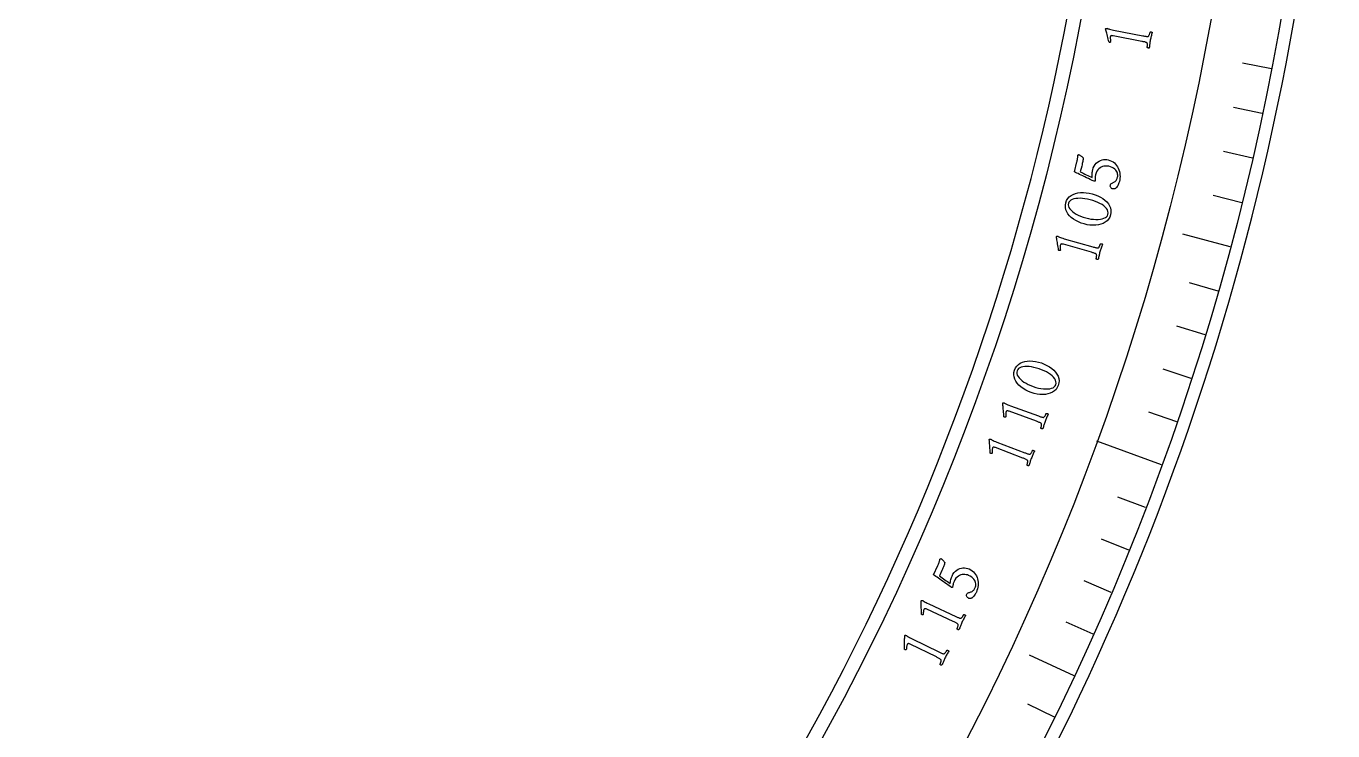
# Model space of a CAD drawing. Header units: millimetres. Extents: x -50 to 50, y -50 to 64.
# Drawn here: x 25.18 to 50, y -22.07 to -8.68 of the extents above; entities that cross this region are included whole.
import ezdxf

# ---------------------------------------------------------------- set-up
doc = ezdxf.new("R2010")
doc.units = ezdxf.units.MM
for name, color, linetype in [('CUT_INNER', 6, 'Continuous'), ('CUT_OUTER', 1, 'Continuous'), ('ENGRAVE', 7, 'Continuous'), ('ENGRAVE_FINE', 8, 'Continuous'), ('TEXT', 5, 'Continuous')]:
    doc.layers.add(name, color=color, linetype=linetype)

msp = doc.modelspace()

# ---------------------------------------------------------------- linework, layer by layer
at = {"layer": 'CUT_INNER'}
msp.add_arc((0.0002, -0.0001), 45.7499, 92.31774, 38.3206, dxfattribs=at)
at = {"layer": 'CUT_OUTER'}
msp.add_arc((0, -0.0002), 49.9998, 177.11535, 4.43206, dxfattribs=at)
at = {"layer": 'ENGRAVE'}
for points in [[(48.05, -12.875), (47.1468, -12.633)], [(46.745, -17.0138), (45.515, -16.5661)], [(45.0843, -21.0231), (44.2369, -20.628)]]:
    msp.add_lwpolyline(points, dxfattribs=at)
for radius in [49.745, 48.436, 46.005]:
    msp.add_circle((0, 0), radius, dxfattribs=at)
at = {"layer": 'ENGRAVE_FINE'}
for points in [[(48.831, -9.4918), (48.2804, -9.3847)], [(48.658, -10.3426), (48.1092, -10.2259)], [(48.47, -11.1902), (47.9234, -11.064)], [(48.2674, -12.0344), (47.723, -11.8987)], [(47.818, -13.7116), (47.2787, -13.5569)], [(47.5714, -14.544), (47.0349, -14.38)], [(47.3103, -15.3721), (46.7768, -15.1987)], [(47.0348, -16.1954), (46.5044, -16.0127)], [(46.441, -17.827), (45.9172, -17.626)], [(46.1228, -18.6348), (45.6026, -18.4247)], [(45.7905, -19.4369), (45.2741, -19.2177)], [(45.4443, -20.2331), (44.9318, -20.0049)], [(44.7105, -21.8068), (44.2063, -21.5608)]]:
    msp.add_lwpolyline(points, dxfattribs=at)
at = {"layer": 'TEXT'}
for points in [[(46.3697, -8.9688), (45.8274, -8.8639), (45.814, -8.8617), (45.8027, -8.8607), (45.7935, -8.8609), (45.7864, -8.8623), (45.7809, -8.865), (45.7765, -8.8691), (45.7733, -8.8745), (45.7713, -8.8813), (45.7703, -8.8899), (45.7702, -8.9008), (45.771, -8.914), (45.7726, -8.9294), (45.7747, -8.9451), (45.7767, -8.9588), (45.7786, -8.9705), (45.7805, -8.9803), (45.7744, -8.9847), (45.768, -8.9874), (45.7615, -8.9885), (45.7547, -8.988), (45.7547, -8.988), (45.7544, -8.9879), (45.754, -8.9878), (45.7534, -8.9877), (45.7509, -8.9871), (45.749, -8.9862), (45.7477, -8.985), (45.747, -8.9837), (45.7399, -8.9542), (45.7327, -8.925), (45.7253, -8.8961), (45.7177, -8.8674), (45.7104, -8.84), (45.7038, -8.8151), (45.6979, -8.7926), (45.6926, -8.7725), (45.6883, -8.7559), (45.6853, -8.7438), (45.6835, -8.7363), (45.683, -8.7334), (45.6835, -8.7307), (45.6846, -8.7276), (45.6867, -8.7253), (45.6897, -8.7237), (45.6936, -8.7228), (45.6978, -8.7222), (45.7016, -8.7218), (45.705, -8.7215), (45.7081, -8.7213), (45.7101, -8.7221), (45.7162, -8.7243), (45.7264, -8.728), (45.7407, -8.7332), (45.7588, -8.7391), (45.7806, -8.745), (45.8061, -8.7509), (45.8351, -8.7568), (46.39, -8.8629), (46.4049, -8.8656), (46.4193, -8.8683), (46.4331, -8.8707), (46.4465, -8.8729), (46.4591, -8.8747), (46.4705, -8.8756), (46.4809, -8.8756), (46.4903, -8.8748), (46.494, -8.8732), (46.498, -8.8695), (46.5022, -8.864), (46.5066, -8.8565), (46.5108, -8.8479), (46.5147, -8.8389), (46.5182, -8.8296), (46.5213, -8.82), (46.524, -8.8109), (46.5261, -8.8032), (46.5277, -8.7969), (46.5287, -8.7921), (46.5324, -8.7908), (46.5369, -8.7902), (46.5424, -8.7902), (46.5489, -8.7909), (46.5552, -8.7921), (46.5604, -8.7939), (46.5644, -8.7964), (46.5672, -8.7993), (46.5621, -8.8194), (46.5571, -8.8386), (46.5524, -8.8569), (46.548, -8.8744), (46.5437, -8.8919), (46.5396, -8.91), (46.5356, -8.9289), (46.5317, -8.9486), (46.5281, -8.9675), (46.5251, -8.9856), (46.5224, -9.0029), (46.5201, -9.0194), (46.518, -9.0361), (46.5157, -9.054), (46.5133, -9.0731), (46.5107, -9.0935), (46.507, -9.0952), (46.5024, -9.096), (46.4969, -9.0958), (46.4905, -9.0946), (46.4843, -9.0928), (46.4792, -9.0907), (46.4751, -9.0885), (46.4723, -9.086), (46.4731, -9.0811), (46.4739, -9.0747), (46.4748, -9.0667), (46.4757, -9.0573), (46.4764, -9.0472), (46.4766, -9.0373), (46.4763, -9.0275), (46.4755, -9.0179), (46.4742, -9.0094), (46.4724, -9.003), (46.4699, -8.9986), (46.4669, -8.9962), (46.4586, -8.992), (46.4489, -8.9881), (46.438, -8.9844), (46.4257, -8.9811), (46.4125, -8.9779), (46.3988, -8.9748), (46.3845, -8.9718), (46.3697, -8.9688)], [(45.4368, -11.4092), (45.4484, -11.3721), (45.4637, -11.3391), (45.4826, -11.3101), (45.5052, -11.2851), (45.5304, -11.2639), (45.5571, -11.2465), (45.5853, -11.2327), (45.615, -11.2225), (45.6453, -11.2162), (45.675, -11.2136), (45.7043, -11.2148), (45.733, -11.2199), (45.7657, -11.2299), (45.7959, -11.2431), (45.8236, -11.2596), (45.8488, -11.2793), (45.8713, -11.3017), (45.8913, -11.3259), (45.9086, -11.352), (45.9233, -11.3801), (45.9353, -11.4095), (45.9446, -11.4398), (45.9513, -11.471), (45.9553, -11.5031), (45.9566, -11.5355), (45.9553, -11.5676), (45.9514, -11.5995), (45.9448, -11.631), (45.9408, -11.6446), (45.9355, -11.6596), (45.9289, -11.676), (45.9209, -11.6938), (45.9118, -11.7117), (45.9018, -11.7283), (45.8909, -11.7437), (45.8792, -11.7579), (45.8757, -11.7603), (45.8707, -11.763), (45.8642, -11.766), (45.8561, -11.7694), (45.8473, -11.7722), (45.8387, -11.7736), (45.8304, -11.7736), (45.8221, -11.7722), (45.8089, -11.7677), (45.7975, -11.7614), (45.788, -11.7533), (45.7804, -11.7434), (45.775, -11.7327), (45.7719, -11.7219), (45.7711, -11.7111), (45.7727, -11.7002), (45.7773, -11.6877), (45.7842, -11.6773), (45.7933, -11.669), (45.8047, -11.6628), (45.8169, -11.6575), (45.8285, -11.652), (45.8396, -11.6463), (45.8501, -11.6403), (45.8614, -11.6325), (45.8715, -11.6235), (45.8804, -11.6131), (45.888, -11.6014), (45.8947, -11.589), (45.9003, -11.5764), (45.905, -11.5637), (45.9087, -11.5508), (45.912, -11.5328), (45.9128, -11.514), (45.9111, -11.4946), (45.907, -11.4744), (45.8999, -11.4542), (45.8892, -11.4347), (45.8749, -11.4158), (45.857, -11.3976), (45.835, -11.3807), (45.8084, -11.366), (45.7773, -11.3534), (45.7416, -11.343), (45.72, -11.339), (45.6973, -11.3376), (45.6736, -11.3387), (45.6488, -11.3422), (45.6239, -11.3489), (45.6, -11.359), (45.5769, -11.3727), (45.5548, -11.39), (45.5346, -11.4114), (45.5174, -11.4377), (45.5032, -11.4688), (45.492, -11.5049), (45.4894, -11.5167), (45.4871, -11.5306), (45.4851, -11.5465), (45.4834, -11.5644), (45.4822, -11.5822), (45.482, -11.5975), (45.4826, -11.6103), (45.4842, -11.6207), (45.4833, -11.6226), (45.4817, -11.6242), (45.4793, -11.6255), (45.4762, -11.6266), (45.4727, -11.6273), (45.4693, -11.6275), (45.4659, -11.6273), (45.4625, -11.6267), (45.4271, -11.6097), (45.3917, -11.5928), (45.3564, -11.5759), (45.321, -11.559), (45.2862, -11.5424), (45.2526, -11.5263), (45.2203, -11.5109), (45.1891, -11.496), (45.1599, -11.4823), (45.1335, -11.47), (45.1099, -11.4592), (45.089, -11.4499), (45.1375, -11.2572), (45.1407, -11.2436), (45.1436, -11.2299), (45.1462, -11.2158), (45.1485, -11.2016), (45.1504, -11.1877), (45.152, -11.1751), (45.1532, -11.1635), (45.154, -11.1532), (45.1545, -11.1446), (45.1549, -11.1385), (45.1551, -11.1348), (45.1552, -11.1336), (45.158, -11.1308), (45.1605, -11.1283), (45.1627, -11.126), (45.1648, -11.1239), (45.1668, -11.1222), (45.1691, -11.1212), (45.1715, -11.1208), (45.1741, -11.1212), (45.1769, -11.1222), (45.1811, -11.1241), (45.1868, -11.1271), (45.194, -11.131), (45.2021, -11.1358), (45.2104, -11.1411), (45.2191, -11.1471), (45.228, -11.1537), (45.2367, -11.1607), (45.2447, -11.1679), (45.2518, -11.1754), (45.2582, -11.1832), (45.2561, -11.1976), (45.2536, -11.2134), (45.2508, -11.2305), (45.2476, -11.249), (45.2439, -11.2689), (45.2395, -11.2904), (45.2342, -11.3136), (45.2282, -11.3383), (45.2005, -11.4483), (45.2289, -11.4619), (45.2576, -11.4754), (45.2866, -11.489), (45.3159, -11.5025), (45.3449, -11.516), (45.3731, -11.5294), (45.4005, -11.5427), (45.4271, -11.5559), (45.4256, -11.54), (45.425, -11.5222), (45.4254, -11.5023), (45.4268, -11.4805), (45.4287, -11.4589), (45.4311, -11.4398), (45.4338, -11.4232), (45.4368, -11.4092)], [(44.9269, -12.0381), (44.9423, -11.9949), (44.964, -11.9571), (44.992, -11.9249), (45.0263, -11.8981), (45.0657, -11.8766), (45.1088, -11.8601), (45.1558, -11.8488), (45.2065, -11.8425), (45.2598, -11.841), (45.3143, -11.8443), (45.37, -11.8522), (45.4269, -11.8649), (45.4827, -11.8817), (45.5351, -11.9022), (45.5842, -11.9263), (45.6298, -11.954), (45.6708, -11.9849), (45.7061, -12.0184), (45.7357, -12.0546), (45.7594, -12.0933), (45.7762, -12.1341), (45.7846, -12.1764), (45.7847, -12.2203), (45.7765, -12.2658), (45.7612, -12.3081), (45.7393, -12.3453), (45.7109, -12.3775), (45.676, -12.4046), (45.636, -12.4266), (45.5923, -12.4434), (45.5448, -12.4551), (45.4938, -12.4617), (45.4403, -12.4632), (45.3857, -12.4598), (45.33, -12.4514), (45.2733, -12.4381), (45.2177, -12.4206), (45.1655, -12.3995), (45.1168, -12.3749), (45.0714, -12.3467), (45.0307, -12.3156), (44.9958, -12.2819), (44.9668, -12.2458), (44.9435, -12.2071), (44.9273, -12.1666), (44.9191, -12.125), (44.9189, -12.0822), (44.9269, -12.0381)], [(44.9773, -12.0445), (44.9734, -12.0717), (44.9763, -12.0988), (44.986, -12.1256), (45.0026, -12.1522), (45.0251, -12.1782), (45.0524, -12.2031), (45.0846, -12.227), (45.1218, -12.2498), (45.1629, -12.271), (45.2072, -12.2902), (45.2545, -12.3074), (45.3049, -12.3226), (45.3555, -12.3349), (45.4047, -12.3439), (45.4525, -12.3497), (45.499, -12.3522), (45.5429, -12.3514), (45.583, -12.3476), (45.6193, -12.3406), (45.6519, -12.3304), (45.6796, -12.3172), (45.7012, -12.3007), (45.7168, -12.281), (45.7264, -12.2582), (45.7308, -12.2287), (45.7278, -12.2), (45.7176, -12.1722), (45.7001, -12.1451), (45.6765, -12.1191), (45.6478, -12.0944), (45.614, -12.071), (45.5752, -12.0489), (45.5326, -12.0285), (45.4875, -12.01), (45.4398, -11.9935), (45.3897, -11.979), (45.3386, -11.9669), (45.2895, -11.9581), (45.2422, -11.9526), (45.1969, -11.9504), (45.1545, -11.9513), (45.1157, -11.9554), (45.0806, -11.9625), (45.0492, -11.9728), (45.0226, -11.9862), (45.0017, -12.0025), (44.9866, -12.022), (44.9773, -12.0445)], [(45.4115, -12.9761), (44.8804, -12.8243), (44.8673, -12.821), (44.8561, -12.819), (44.8469, -12.8184), (44.8397, -12.8192), (44.834, -12.8213), (44.8293, -12.825), (44.8257, -12.8301), (44.8231, -12.8367), (44.8213, -12.8452), (44.8203, -12.856), (44.8199, -12.8692), (44.8202, -12.8848), (44.8209, -12.9006), (44.8217, -12.9144), (44.8226, -12.9263), (44.8236, -12.9362), (44.8171, -12.94), (44.8106, -12.9422), (44.804, -12.9427), (44.7973, -12.9416), (44.7972, -12.9415), (44.7969, -12.9415), (44.7965, -12.9414), (44.7959, -12.9412), (44.7935, -12.9403), (44.7918, -12.9393), (44.7906, -12.938), (44.79, -12.9366), (44.7855, -12.9066), (44.7808, -12.8769), (44.7759, -12.8474), (44.7709, -12.8182), (44.766, -12.7903), (44.7616, -12.7649), (44.7577, -12.7419), (44.7542, -12.7215), (44.7513, -12.7046), (44.7494, -12.6923), (44.7482, -12.6847), (44.748, -12.6817), (44.7488, -12.679), (44.7501, -12.6761), (44.7524, -12.674), (44.7555, -12.6726), (44.7595, -12.672), (44.7637, -12.6719), (44.7675, -12.6718), (44.771, -12.6718), (44.774, -12.6719), (44.776, -12.6728), (44.7819, -12.6755), (44.7917, -12.6801), (44.8055, -12.6865), (44.8231, -12.694), (44.8442, -12.7018), (44.8691, -12.7099), (44.8975, -12.7183), (45.4411, -12.8723), (45.4556, -12.8764), (45.4697, -12.8802), (45.4833, -12.8838), (45.4964, -12.8872), (45.5088, -12.8901), (45.5202, -12.892), (45.5305, -12.8929), (45.5399, -12.893), (45.5438, -12.8916), (45.5481, -12.8884), (45.5527, -12.8832), (45.5577, -12.8761), (45.5627, -12.8679), (45.5673, -12.8593), (45.5716, -12.8504), (45.5756, -12.841), (45.579, -12.8322), (45.5818, -12.8247), (45.5839, -12.8186), (45.5854, -12.8139), (45.5891, -12.8129), (45.5937, -12.8127), (45.5992, -12.8132), (45.6056, -12.8144), (45.6118, -12.8162), (45.6168, -12.8185), (45.6206, -12.8212), (45.6231, -12.8245), (45.6162, -12.844), (45.6096, -12.8627), (45.6034, -12.8805), (45.5974, -12.8976), (45.5916, -12.9146), (45.5859, -12.9323), (45.5803, -12.9508), (45.5747, -12.97), (45.5695, -12.9886), (45.5649, -13.0064), (45.5607, -13.0234), (45.557, -13.0396), (45.5534, -13.056), (45.5496, -13.0737), (45.5455, -13.0925), (45.5411, -13.1126), (45.5373, -13.114), (45.5326, -13.1143), (45.5272, -13.1136), (45.521, -13.1119), (45.5149, -13.1095), (45.51, -13.1071), (45.5062, -13.1045), (45.5035, -13.1017), (45.5048, -13.0969), (45.5062, -13.0906), (45.5077, -13.0828), (45.5095, -13.0735), (45.511, -13.0634), (45.5121, -13.0536), (45.5126, -13.0438), (45.5127, -13.0342), (45.5122, -13.0256), (45.5109, -13.0191), (45.5088, -13.0145), (45.506, -13.0118), (45.4981, -13.0069), (45.4888, -13.0022), (45.4782, -12.9976), (45.4663, -12.9932), (45.4534, -12.9889), (45.44, -12.9846), (45.4261, -12.9803), (45.4115, -12.9761)], [(43.9524, -15.216), (43.9709, -15.174), (43.9952, -15.1379), (44.0255, -15.1078), (44.0616, -15.0835), (44.1024, -15.0648), (44.1466, -15.0515), (44.1942, -15.0435), (44.2453, -15.0408), (44.2986, -15.0432), (44.3527, -15.0504), (44.4076, -15.0623), (44.4635, -15.079), (44.518, -15.0997), (44.5688, -15.1239), (44.616, -15.1514), (44.6595, -15.1824), (44.6982, -15.2161), (44.7311, -15.2521), (44.7579, -15.2902), (44.7789, -15.3305), (44.7927, -15.3724), (44.798, -15.4153), (44.795, -15.4591), (44.7836, -15.5038), (44.7653, -15.5449), (44.7408, -15.5805), (44.7102, -15.6106), (44.6734, -15.6351), (44.6319, -15.6542), (44.5871, -15.6678), (44.539, -15.6761), (44.4876, -15.679), (44.4341, -15.6767), (44.3799, -15.6694), (44.325, -15.6571), (44.2693, -15.6398), (44.2151, -15.6183), (44.1646, -15.5936), (44.1177, -15.5655), (44.0745, -15.5342), (44.0361, -15.5002), (44.0038, -15.4641), (43.9774, -15.426), (43.957, -15.3858), (43.9436, -15.3443), (43.9384, -15.3021), (43.9413, -15.2594), (43.9524, -15.216)], [(44.0022, -15.226), (43.9964, -15.2529), (43.9973, -15.28), (44.0051, -15.3075), (44.0198, -15.3352), (44.0403, -15.3628), (44.0658, -15.3896), (44.0963, -15.4157), (44.1317, -15.4411), (44.1712, -15.4652), (44.214, -15.4875), (44.2599, -15.5081), (44.3091, -15.5268), (44.3587, -15.5427), (44.4071, -15.5552), (44.4544, -15.5644), (44.5006, -15.5702), (44.5444, -15.5726), (44.5847, -15.5716), (44.6215, -15.5672), (44.6547, -15.5594), (44.6832, -15.5481), (44.706, -15.5332), (44.723, -15.5147), (44.7342, -15.4926), (44.7406, -15.4636), (44.7397, -15.4347), (44.7315, -15.4062), (44.716, -15.378), (44.6943, -15.3503), (44.6674, -15.3236), (44.6354, -15.2979), (44.5983, -15.2731), (44.5572, -15.2497), (44.5135, -15.2281), (44.4672, -15.2082), (44.4183, -15.1901), (44.3682, -15.1744), (44.3198, -15.1621), (44.2731, -15.1533), (44.228, -15.1478), (44.1856, -15.1457), (44.1466, -15.147), (44.1111, -15.1516), (44.0791, -15.1596), (44.0515, -15.171), (44.0296, -15.1859), (44.0131, -15.2042), (44.0022, -15.226)], [(44.3688, -16.1862), (43.8499, -15.9969), (43.8371, -15.9926), (43.8261, -15.9899), (43.8169, -15.9886), (43.8097, -15.9889), (43.8038, -15.9906), (43.7989, -15.9939), (43.7949, -15.9988), (43.7918, -16.0052), (43.7895, -16.0135), (43.7876, -16.0243), (43.7863, -16.0374), (43.7855, -16.053), (43.7851, -16.0687), (43.7849, -16.0826), (43.7849, -16.0945), (43.7852, -16.1045), (43.7785, -16.1078), (43.7718, -16.1095), (43.7652, -16.1095), (43.7586, -16.1079), (43.7585, -16.1079), (43.7583, -16.1078), (43.7579, -16.1077), (43.7573, -16.1074), (43.755, -16.1064), (43.7533, -16.1052), (43.7522, -16.1039), (43.7517, -16.1024), (43.7493, -16.0722), (43.7468, -16.0423), (43.744, -16.0125), (43.7411, -15.983), (43.7382, -15.9548), (43.7356, -15.9291), (43.7333, -15.906), (43.7313, -15.8853), (43.7297, -15.8682), (43.7286, -15.8559), (43.728, -15.8482), (43.728, -15.8452), (43.7289, -15.8426), (43.7305, -15.8398), (43.7329, -15.8378), (43.7361, -15.8367), (43.7401, -15.8364), (43.7443, -15.8365), (43.7482, -15.8367), (43.7516, -15.837), (43.7547, -15.8372), (43.7566, -15.8383), (43.7623, -15.8415), (43.7717, -15.8467), (43.785, -15.8541), (43.802, -15.8628), (43.8226, -15.8721), (43.8467, -15.882), (43.8745, -15.8924), (44.4057, -16.0848), (44.4199, -16.0899), (44.4337, -16.0948), (44.447, -16.0993), (44.4598, -16.1037), (44.472, -16.1074), (44.4832, -16.1101), (44.4934, -16.1118), (44.5027, -16.1125), (44.5068, -16.1114), (44.5113, -16.1085), (44.5163, -16.1037), (44.5218, -16.097), (44.5273, -16.0891), (44.5326, -16.0809), (44.5375, -16.0723), (44.5421, -16.0632), (44.5462, -16.0547), (44.5495, -16.0474), (44.552, -16.0415), (44.5538, -16.0368), (44.5576, -16.0362), (44.5622, -16.0363), (44.5676, -16.0372), (44.5739, -16.0388), (44.58, -16.0411), (44.5848, -16.0437), (44.5884, -16.0467), (44.5907, -16.0501), (44.5824, -16.0691), (44.5745, -16.0872), (44.567, -16.1046), (44.5598, -16.1212), (44.5529, -16.1377), (44.5459, -16.155), (44.5389, -16.1731), (44.532, -16.1919), (44.5255, -16.21), (44.5196, -16.2274), (44.5142, -16.244), (44.5094, -16.2599), (44.5046, -16.2761), (44.4996, -16.2934), (44.4941, -16.3119), (44.4884, -16.3316), (44.4844, -16.3327), (44.4797, -16.3328), (44.4744, -16.3317), (44.4683, -16.3295), (44.4624, -16.3267), (44.4577, -16.3239), (44.4541, -16.321), (44.4516, -16.3181), (44.4532, -16.3134), (44.455, -16.3072), (44.4572, -16.2995), (44.4595, -16.2904), (44.4618, -16.2805), (44.4636, -16.2707), (44.4648, -16.261), (44.4656, -16.2514), (44.4657, -16.2428), (44.4648, -16.2362), (44.4631, -16.2315), (44.4605, -16.2286), (44.4529, -16.2232), (44.444, -16.2178), (44.4338, -16.2124), (44.4222, -16.2072), (44.4097, -16.202), (44.3966, -16.1967), (44.383, -16.1915), (44.3688, -16.1862)], [(44.1078, -16.8846), (43.5919, -16.6871), (43.5791, -16.6826), (43.5682, -16.6797), (43.5591, -16.6783), (43.5518, -16.6784), (43.546, -16.6801), (43.541, -16.6833), (43.5369, -16.6881), (43.5337, -16.6944), (43.5312, -16.7027), (43.5292, -16.7135), (43.5277, -16.7266), (43.5266, -16.7421), (43.526, -16.7579), (43.5255, -16.7717), (43.5254, -16.7836), (43.5255, -16.7936), (43.5188, -16.7968), (43.5121, -16.7984), (43.5054, -16.7984), (43.4989, -16.7967), (43.4988, -16.7966), (43.4985, -16.7965), (43.4981, -16.7964), (43.4976, -16.7962), (43.4953, -16.7951), (43.4936, -16.7939), (43.4925, -16.7925), (43.492, -16.7911), (43.4902, -16.7608), (43.4881, -16.7308), (43.4858, -16.701), (43.4834, -16.6714), (43.4809, -16.6432), (43.4787, -16.6175), (43.4768, -16.5943), (43.4751, -16.5736), (43.4738, -16.5566), (43.4729, -16.5442), (43.4724, -16.5365), (43.4724, -16.5335), (43.4734, -16.5309), (43.475, -16.5281), (43.4775, -16.5262), (43.4807, -16.5251), (43.4847, -16.5249), (43.4889, -16.5251), (43.4927, -16.5253), (43.4962, -16.5256), (43.4992, -16.5259), (43.5011, -16.527), (43.5068, -16.5303), (43.5162, -16.5357), (43.5293, -16.5433), (43.5461, -16.5523), (43.5666, -16.5619), (43.5906, -16.5721), (43.6182, -16.583), (44.1463, -16.7837), (44.1604, -16.7891), (44.1741, -16.7941), (44.1873, -16.7989), (44.2001, -16.8035), (44.2122, -16.8074), (44.2233, -16.8102), (44.2336, -16.8121), (44.2429, -16.813), (44.2469, -16.812), (44.2514, -16.8091), (44.2565, -16.8043), (44.2621, -16.7977), (44.2678, -16.79), (44.2732, -16.7818), (44.2782, -16.7733), (44.283, -16.7643), (44.2872, -16.7558), (44.2906, -16.7486), (44.2933, -16.7427), (44.2951, -16.7381), (44.2989, -16.7375), (44.3035, -16.7377), (44.3089, -16.7387), (44.3152, -16.7405), (44.3212, -16.7428), (44.326, -16.7455), (44.3295, -16.7485), (44.3318, -16.752), (44.3232, -16.7708), (44.315, -16.7889), (44.3072, -16.8061), (44.2998, -16.8226), (44.2926, -16.839), (44.2853, -16.8562), (44.2781, -16.8741), (44.2708, -16.8928), (44.2641, -16.9108), (44.2579, -16.9281), (44.2523, -16.9447), (44.2472, -16.9605), (44.2422, -16.9766), (44.2368, -16.9938), (44.2311, -17.0122), (44.225, -17.0318), (44.221, -17.0329), (44.2164, -17.0328), (44.211, -17.0317), (44.205, -17.0294), (44.1991, -17.0265), (44.1944, -17.0236), (44.1909, -17.0207), (44.1885, -17.0178), (44.1901, -17.0131), (44.1921, -17.0069), (44.1943, -16.9993), (44.1969, -16.9901), (44.1993, -16.9803), (44.2012, -16.9705), (44.2026, -16.9609), (44.2035, -16.9513), (44.2037, -16.9427), (44.203, -16.9361), (44.2014, -16.9313), (44.1988, -16.9284), (44.1913, -16.9228), (44.1825, -16.9173), (44.1723, -16.9118), (44.1608, -16.9064), (44.1484, -16.901), (44.1354, -16.8955), (44.1219, -16.8901), (44.1078, -16.8846)], [(42.7653, -19.1259), (42.7832, -19.0914), (42.804, -19.0615), (42.8277, -19.0362), (42.8543, -19.0155), (42.8827, -18.9991), (42.9121, -18.9865), (42.9422, -18.9778), (42.9733, -18.973), (43.0041, -18.972), (43.0339, -18.9746), (43.0625, -18.9809), (43.0899, -18.9909), (43.1204, -19.0064), (43.1478, -19.0247), (43.1722, -19.0457), (43.1936, -19.0695), (43.2119, -19.0954), (43.2274, -19.1228), (43.2399, -19.1515), (43.2495, -19.1817), (43.2562, -19.2127), (43.2601, -19.2442), (43.2613, -19.2761), (43.2596, -19.3084), (43.2553, -19.3406), (43.2485, -19.372), (43.239, -19.4026), (43.2271, -19.4325), (43.2208, -19.4452), (43.213, -19.4591), (43.2036, -19.4741), (43.1926, -19.4902), (43.1805, -19.5062), (43.1678, -19.5209), (43.1545, -19.5342), (43.1405, -19.5461), (43.1366, -19.5478), (43.1312, -19.5496), (43.1242, -19.5515), (43.1157, -19.5534), (43.1066, -19.5547), (43.0979, -19.5546), (43.0896, -19.5531), (43.0818, -19.5503), (43.0695, -19.5436), (43.0594, -19.5354), (43.0515, -19.5257), (43.0457, -19.5147), (43.0422, -19.5032), (43.041, -19.492), (43.0422, -19.4812), (43.0456, -19.4708), (43.0523, -19.4593), (43.0609, -19.4502), (43.0713, -19.4436), (43.0836, -19.4395), (43.0965, -19.4364), (43.1089, -19.433), (43.1208, -19.4293), (43.1322, -19.4252), (43.1447, -19.4195), (43.1562, -19.4124), (43.1667, -19.4037), (43.1763, -19.3935), (43.185, -19.3824), (43.1927, -19.3711), (43.1996, -19.3594), (43.2055, -19.3473), (43.2118, -19.3301), (43.2158, -19.3118), (43.2176, -19.2923), (43.2171, -19.2717), (43.2136, -19.2506), (43.2064, -19.2295), (43.1956, -19.2085), (43.1811, -19.1874), (43.1624, -19.167), (43.1388, -19.1479), (43.1103, -19.1301), (43.077, -19.1136), (43.0564, -19.1059), (43.0344, -19.1006), (43.0108, -19.0975), (42.9857, -19.0968), (42.9601, -19.099), (42.9347, -19.1048), (42.9097, -19.1143), (42.8849, -19.1274), (42.8613, -19.145), (42.8398, -19.1679), (42.8204, -19.1961), (42.8031, -19.2297), (42.7985, -19.2409), (42.7938, -19.2541), (42.7891, -19.2695), (42.7842, -19.2869), (42.78, -19.3042), (42.7771, -19.3192), (42.7755, -19.3319), (42.7753, -19.3424), (42.7741, -19.3441), (42.7722, -19.3454), (42.7696, -19.3463), (42.7664, -19.3468), (42.7628, -19.3469), (42.7594, -19.3465), (42.7561, -19.3457), (42.7528, -19.3445), (42.721, -19.3217), (42.6891, -19.2989), (42.6572, -19.2761), (42.6253, -19.2533), (42.5939, -19.2309), (42.5636, -19.2093), (42.5344, -19.1884), (42.5063, -19.1684), (42.48, -19.1497), (42.4561, -19.1331), (42.4347, -19.1184), (42.4157, -19.1056), (42.497, -18.9242), (42.5025, -18.9114), (42.5077, -18.8984), (42.5127, -18.885), (42.5174, -18.8713), (42.5217, -18.8581), (42.5255, -18.8459), (42.5287, -18.8347), (42.5313, -18.8246), (42.5333, -18.8163), (42.5347, -18.8103), (42.5356, -18.8067), (42.5359, -18.8055), (42.5391, -18.8033), (42.542, -18.8013), (42.5446, -18.7994), (42.547, -18.7976), (42.5493, -18.7963), (42.5517, -18.7957), (42.5541, -18.7958), (42.5566, -18.7966), (42.5592, -18.7981), (42.563, -18.8008), (42.5681, -18.8047), (42.5745, -18.8098), (42.5816, -18.8159), (42.5889, -18.8226), (42.5964, -18.83), (42.6041, -18.838), (42.6115, -18.8464), (42.618, -18.8549), (42.6238, -18.8635), (42.6287, -18.8723), (42.6241, -18.8861), (42.6189, -18.9012), (42.6132, -18.9176), (42.6069, -18.9353), (42.5998, -18.9542), (42.5916, -18.9747), (42.5825, -18.9965), (42.5723, -19.0198), (42.5258, -19.1233), (42.5515, -19.1416), (42.5774, -19.16), (42.6036, -19.1784), (42.63, -19.1968), (42.6562, -19.2151), (42.6817, -19.2332), (42.7064, -19.2511), (42.7303, -19.2687), (42.7316, -19.2528), (42.7341, -19.2351), (42.738, -19.2156), (42.7431, -19.1943), (42.7488, -19.1734), (42.7544, -19.155), (42.7599, -19.1392), (42.7653, -19.1259)], [(42.7893, -19.9916), (42.2888, -19.7578), (42.2764, -19.7524), (42.2657, -19.7487), (42.2567, -19.7467), (42.2495, -19.7463), (42.2435, -19.7475), (42.2383, -19.7504), (42.2339, -19.7549), (42.2302, -19.761), (42.2272, -19.7691), (42.2244, -19.7796), (42.2219, -19.7926), (42.2198, -19.808), (42.218, -19.8237), (42.2166, -19.8375), (42.2156, -19.8493), (42.215, -19.8593), (42.208, -19.862), (42.2012, -19.8631), (42.1946, -19.8626), (42.1882, -19.8604), (42.1881, -19.8604), (42.1879, -19.8603), (42.1875, -19.8601), (42.1869, -19.8599), (42.1847, -19.8586), (42.1831, -19.8573), (42.1821, -19.8559), (42.1818, -19.8544), (42.1821, -19.8241), (42.1821, -19.794), (42.182, -19.7641), (42.1817, -19.7344), (42.1813, -19.7061), (42.1809, -19.6803), (42.1806, -19.6571), (42.1804, -19.6363), (42.1803, -19.6192), (42.1803, -19.6067), (42.1804, -19.599), (42.1806, -19.596), (42.1818, -19.5935), (42.1836, -19.5909), (42.1861, -19.5891), (42.1894, -19.5883), (42.1935, -19.5883), (42.1976, -19.5888), (42.2014, -19.5894), (42.2049, -19.5899), (42.2079, -19.5904), (42.2097, -19.5917), (42.2151, -19.5953), (42.2241, -19.6014), (42.2366, -19.6099), (42.2528, -19.62), (42.2725, -19.6311), (42.2957, -19.643), (42.3224, -19.6558), (42.8348, -19.8938), (42.8486, -19.9001), (42.8619, -19.9062), (42.8747, -19.9119), (42.8871, -19.9173), (42.8989, -19.9221), (42.9098, -19.9257), (42.9199, -19.9283), (42.9291, -19.9298), (42.9332, -19.9291), (42.9379, -19.9266), (42.9433, -19.9222), (42.9494, -19.916), (42.9556, -19.9087), (42.9616, -19.901), (42.9672, -19.8928), (42.9726, -19.8842), (42.9774, -19.876), (42.9813, -19.8691), (42.9844, -19.8634), (42.9866, -19.8589), (42.9904, -19.8586), (42.995, -19.8591), (43.0003, -19.8605), (43.0064, -19.8627), (43.0123, -19.8654), (43.0169, -19.8685), (43.0201, -19.8718), (43.0221, -19.8754), (43.0122, -19.8935), (43.0028, -19.911), (42.9938, -19.9276), (42.9852, -19.9435), (42.9768, -19.9594), (42.9684, -19.976), (42.9599, -19.9933), (42.9513, -20.0115), (42.9433, -20.029), (42.9359, -20.0458), (42.9291, -20.0619), (42.9229, -20.0773), (42.9167, -20.093), (42.9102, -20.1098), (42.9031, -20.1278), (42.8957, -20.1469), (42.8916, -20.1477), (42.887, -20.1473), (42.8817, -20.1457), (42.8759, -20.143), (42.8702, -20.1397), (42.8658, -20.1365), (42.8624, -20.1334), (42.8602, -20.1302), (42.8622, -20.1257), (42.8646, -20.1197), (42.8674, -20.1122), (42.8706, -20.1033), (42.8737, -20.0936), (42.8763, -20.084), (42.8784, -20.0745), (42.88, -20.065), (42.8808, -20.0565), (42.8806, -20.0498), (42.8793, -20.0449), (42.8769, -20.0419), (42.8698, -20.0358), (42.8614, -20.0296), (42.8517, -20.0234), (42.8406, -20.0172), (42.8286, -20.0109), (42.816, -20.0045), (42.8029, -19.9981), (42.7893, -19.9916)], [(42.4684, -20.6646), (41.9717, -20.4229), (41.9593, -20.4173), (41.9487, -20.4134), (41.9397, -20.4112), (41.9325, -20.4107), (41.9265, -20.4119), (41.9212, -20.4147), (41.9168, -20.4191), (41.913, -20.4251), (41.9098, -20.4332), (41.9069, -20.4437), (41.9042, -20.4566), (41.9018, -20.472), (41.8998, -20.4877), (41.8982, -20.5014), (41.897, -20.5133), (41.8962, -20.5232), (41.8892, -20.5258), (41.8824, -20.5268), (41.8758, -20.5262), (41.8694, -20.5239), (41.8693, -20.5239), (41.8691, -20.5238), (41.8687, -20.5236), (41.8682, -20.5233), (41.866, -20.522), (41.8644, -20.5207), (41.8634, -20.5193), (41.8631, -20.5177), (41.8639, -20.4875), (41.8644, -20.4574), (41.8648, -20.4275), (41.8649, -20.3978), (41.8649, -20.3695), (41.865, -20.3437), (41.8651, -20.3204), (41.8652, -20.2997), (41.8653, -20.2825), (41.8655, -20.2701), (41.8657, -20.2624), (41.866, -20.2594), (41.8672, -20.257), (41.8691, -20.2543), (41.8717, -20.2526), (41.875, -20.2518), (41.879, -20.2519), (41.8832, -20.2525), (41.887, -20.2531), (41.8904, -20.2537), (41.8934, -20.2543), (41.8952, -20.2555), (41.9005, -20.2592), (41.9094, -20.2655), (41.9218, -20.2742), (41.9378, -20.2846), (41.9573, -20.2959), (41.9803, -20.3082), (42.0069, -20.3215), (42.5155, -20.5675), (42.5291, -20.574), (42.5423, -20.5803), (42.5551, -20.5862), (42.5674, -20.5918), (42.5791, -20.5967), (42.5899, -20.6006), (42.6, -20.6033), (42.6092, -20.605), (42.6133, -20.6044), (42.618, -20.6019), (42.6235, -20.5976), (42.6297, -20.5915), (42.636, -20.5843), (42.6421, -20.5766), (42.6479, -20.5686), (42.6534, -20.5601), (42.6583, -20.552), (42.6623, -20.5451), (42.6655, -20.5394), (42.6678, -20.535), (42.6716, -20.5348), (42.6761, -20.5353), (42.6815, -20.5368), (42.6875, -20.5391), (42.6933, -20.5419), (42.6979, -20.545), (42.7011, -20.5484), (42.703, -20.552), (42.6929, -20.57), (42.6831, -20.5873), (42.6739, -20.6038), (42.665, -20.6195), (42.6564, -20.6353), (42.6477, -20.6518), (42.6389, -20.669), (42.6301, -20.687), (42.6218, -20.7043), (42.6141, -20.721), (42.607, -20.737), (42.6006, -20.7524), (42.5942, -20.7679), (42.5874, -20.7846), (42.5801, -20.8025), (42.5723, -20.8215), (42.5683, -20.8222), (42.5636, -20.8217), (42.5584, -20.8201), (42.5526, -20.8173), (42.547, -20.8139), (42.5426, -20.8107), (42.5393, -20.8074), (42.5371, -20.8043), (42.5392, -20.7998), (42.5417, -20.7938), (42.5446, -20.7864), (42.5479, -20.7775), (42.5512, -20.7679), (42.5539, -20.7583), (42.5562, -20.7488), (42.5579, -20.7394), (42.5589, -20.7309), (42.5587, -20.7242), (42.5575, -20.7193), (42.5552, -20.7162), (42.5482, -20.71), (42.5399, -20.7037), (42.5303, -20.6973), (42.5193, -20.6909), (42.5074, -20.6844), (42.4949, -20.6779), (42.4819, -20.6713), (42.4684, -20.6646)]]:
    msp.add_lwpolyline(points, close=True, dxfattribs=at)

doc.saveas('drawing.dxf')
